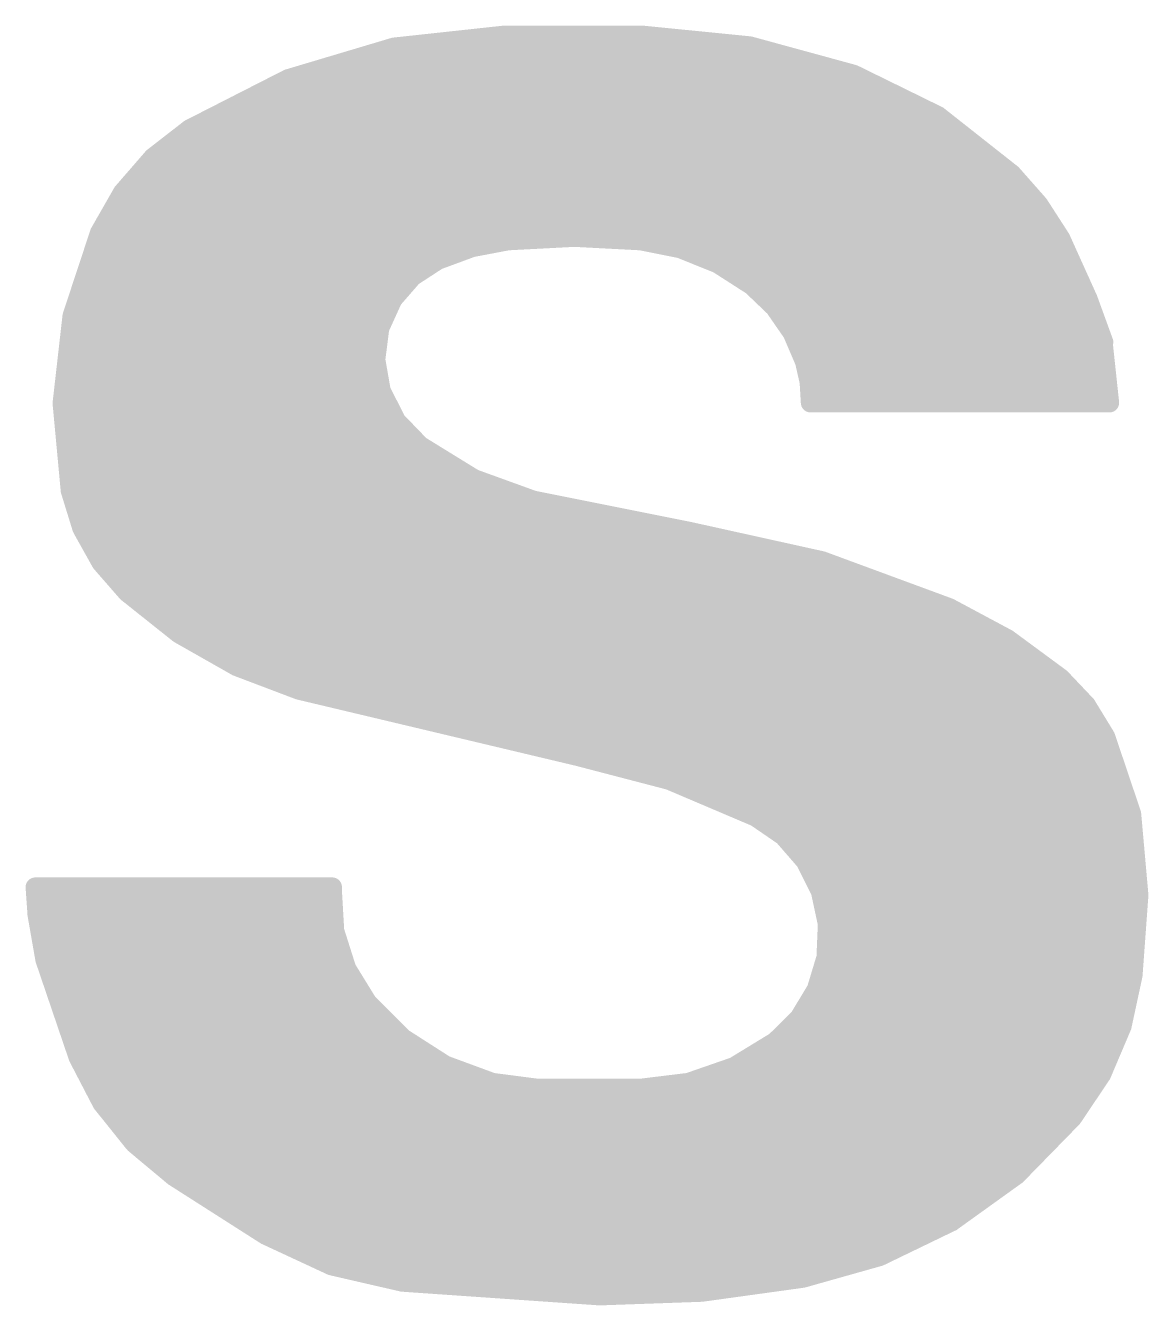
# Model space of a CAD drawing. Extents: x -20 to 87, y -15 to 38.
# Drawn here: x 7.518 to 8.979, y 2.733 to 4.397 of the extents above; entities that cross this region are included whole.
import ezdxf

# ---------------------------------------------------------------- set-up
doc = ezdxf.new("R2010")
doc.units = 0
doc.layers.add('21', color=41, linetype='CONTINUOUS')

msp = doc.modelspace()

# ---------------------------------------------------------------- linework, layer by layer
at = {"layer": '21', "const_width": 0.0254}
for points in [[(8.1407, 4.384), (7.9977, 4.3685)], [(8.321, 4.384), (8.1407, 4.384)], [(8.4603, 4.3701), (8.321, 4.384)], [(7.9977, 4.3685), (7.8599, 4.3274)], [(8.0003, 4.3688), (8.465, 4.3688)], [(8.5954, 4.3332), (8.4603, 4.3701)], [(7.9134, 4.3434), (8.558, 4.3434)], [(8.7051, 4.2794), (8.5954, 4.3332)], [(7.8599, 4.3274), (7.7318, 4.2621)], [(7.8414, 4.318), (8.6264, 4.318)], [(7.7916, 4.2926), (8.6782, 4.2926)], [(7.7418, 4.2672), (8.7206, 4.2672)], [(8.8011, 4.2037), (8.7051, 4.2794)], [(7.7318, 4.2621), (7.6843, 4.2252)], [(7.7057, 4.2418), (8.7528, 4.2418)], [(8.2601, 4.2393), (7.841, 4.13)], [(8.7147, 4.1072), (8.2601, 4.2393)], [(7.6843, 4.2252), (7.6448, 4.1797)], [(7.6766, 4.2164), (8.2129, 4.2164)], [(7.8765, 4.1148), (8.255, 4.2291)], [(8.1723, 4.2164), (8.3389, 4.2164)], [(8.255, 4.2291), (8.6766, 4.0945)], [(8.2948, 4.2164), (8.785, 4.2164)], [(8.836, 4.1642), (8.8011, 4.2037)], [(7.6546, 4.191), (8.1288, 4.191)], [(8.0749, 4.191), (8.4263, 4.191)], [(8.3743, 4.191), (8.8123, 4.191)], [(7.6448, 4.1797), (7.6149, 4.1275)], [(7.6367, 4.1656), (8.0447, 4.1656)], [(7.9775, 4.1656), (8.5137, 4.1656)], [(8.4539, 4.1656), (8.8347, 4.1656)], [(8.8646, 4.1199), (8.836, 4.1642)], [(7.6222, 4.1402), (7.9606, 4.1402)], [(7.8801, 4.1402), (8.6011, 4.1402)], [(8.5335, 4.1402), (8.8515, 4.1402)], [(7.6149, 4.1275), (7.5791, 4.0192)], [(7.6107, 4.1148), (7.8765, 4.1148)], [(7.841, 4.13), (7.8943, 3.8252)], [(7.8437, 4.1148), (8.1326, 4.1148)], [(7.9248, 3.8405), (7.8765, 4.1148)], [(8.099, 4.1084), (8.1458, 4.1173)], [(8.1458, 4.1173), (8.2322, 4.1218)], [(8.2322, 4.1218), (8.3185, 4.1173)], [(8.3185, 4.1173), (8.3701, 4.107)], [(8.331, 4.1148), (8.6885, 4.1148)], [(8.613, 4.1148), (8.8669, 4.1148)], [(8.9002, 4.0411), (8.8646, 4.1199)], [(8.0543, 4.0919), (8.099, 4.1084)], [(8.3701, 4.107), (8.419, 4.0873)], [(8.9205, 3.9776), (8.7147, 4.1072)], [(7.6023, 4.0894), (7.881, 4.0894)], [(7.8481, 4.0894), (8.0505, 4.0894)], [(8.0216, 4.0706), (8.0543, 4.0919)], [(8.4138, 4.0894), (8.743, 4.0894)], [(8.419, 4.0873), (8.4633, 4.0589)], [(8.6766, 4.0945), (8.8722, 3.9497)], [(8.6835, 4.0894), (8.8784, 4.0894)], [(7.5939, 4.064), (7.8854, 4.064)], [(7.8525, 4.064), (8.0158, 4.064)], [(7.9959, 4.0411), (8.0216, 4.0706)], [(8.4553, 4.064), (8.7833, 4.064)], [(8.7178, 4.064), (8.8899, 4.064)], [(8.4633, 4.0589), (8.4927, 4.0308)], [(7.5855, 4.0386), (7.8899, 4.0386)], [(7.857, 4.0386), (7.9948, 4.0386)], [(7.9788, 4.0035), (7.9959, 4.0411)], [(8.4845, 4.0386), (8.8236, 4.0386)], [(8.4927, 4.0308), (8.5159, 3.9973)], [(8.7521, 4.0386), (8.9011, 4.0386)], [(8.9205, 3.9853), (8.9002, 4.0411)], [(7.5791, 4.0192), (7.5662, 3.9058)], [(7.5784, 4.0132), (7.8944, 4.0132)], [(7.8614, 4.0132), (7.9832, 4.0132)], [(7.9736, 3.9625), (7.9788, 4.0035)], [(8.5048, 4.0132), (8.864, 4.0132)], [(8.5159, 3.9973), (8.5319, 3.9599)], [(8.7864, 4.0132), (8.9104, 4.0132)], [(7.5755, 3.9878), (7.8989, 3.9878)], [(7.8659, 3.9878), (7.9768, 3.9878)], [(8.5199, 3.9878), (8.9043, 3.9878)], [(8.8207, 3.9878), (8.9196, 3.9878)], [(8.8722, 3.9497), (8.9205, 3.9853)], [(8.9281, 3.9065), (8.9205, 3.9776)], [(7.5727, 3.9624), (7.9033, 3.9624)], [(7.8703, 3.9624), (7.9736, 3.9624)], [(7.9807, 3.9218), (7.9736, 3.9625)], [(8.5308, 3.9624), (8.9221, 3.9624)], [(8.5319, 3.9599), (8.5379, 3.9335)], [(8.855, 3.9624), (8.8894, 3.9624)], [(7.5698, 3.937), (7.9078, 3.937)], [(7.8747, 3.937), (7.978, 3.937)], [(8.5371, 3.937), (8.9248, 3.937)], [(8.5379, 3.9335), (8.5395, 3.9065)], [(8.0008, 3.8824), (7.9807, 3.9218)], [(7.5662, 3.9058), (7.5768, 3.7922)], [(7.5669, 3.9116), (7.9123, 3.9116)], [(7.8792, 3.9116), (7.9859, 3.9116)], [(8.5392, 3.9116), (8.9276, 3.9116)], [(8.5395, 3.9065), (8.9281, 3.9065)], [(7.568, 3.8862), (7.9168, 3.8862)], [(7.8836, 3.8862), (7.9989, 3.8862)], [(8.0315, 3.8506), (8.0008, 3.8824)], [(7.5704, 3.8608), (7.9212, 3.8608)], [(7.8881, 3.8608), (8.0217, 3.8608)], [(8.1015, 3.8075), (8.0315, 3.8506)], [(7.5728, 3.8354), (7.9336, 3.8354)], [(7.8925, 3.8354), (8.0562, 3.8354)], [(8.7503, 3.3604), (7.9248, 3.8405)], [(7.8943, 3.8252), (8.3337, 3.5636)], [(7.5751, 3.81), (7.9772, 3.81)], [(7.9198, 3.81), (8.0974, 3.81)], [(8.1788, 3.7795), (8.1015, 3.8075)], [(7.5768, 3.7922), (7.5919, 3.7433)], [(7.5792, 3.7846), (8.0209, 3.7846)], [(7.9625, 3.7846), (8.1647, 3.7846)], [(8.382, 3.7389), (8.1788, 3.7795)], [(7.587, 3.7592), (8.0646, 3.7592)], [(8.0052, 3.7592), (8.2804, 3.7592)], [(7.5919, 3.7433), (7.6169, 3.6986)], [(7.5972, 3.7338), (8.1083, 3.7338)], [(8.0478, 3.7338), (8.4051, 3.7338)], [(8.5543, 3.7008), (8.382, 3.7389)], [(7.6114, 3.7084), (8.1519, 3.7084)], [(7.6169, 3.6986), (7.6505, 3.6601)], [(8.0905, 3.7084), (8.5198, 3.7084)], [(8.7198, 3.6398), (8.5543, 3.7008)], [(7.6305, 3.683), (8.1956, 3.683)], [(8.1331, 3.683), (8.6025, 3.683)], [(7.6505, 3.6601), (7.7181, 3.6063)], [(7.6536, 3.6576), (8.2393, 3.6576)], [(8.1758, 3.6576), (8.6715, 3.6576)], [(7.6856, 3.6322), (8.283, 3.6322)], [(8.2185, 3.6322), (8.734, 3.6322)], [(8.7955, 3.5993), (8.7198, 3.6398)], [(7.7175, 3.6068), (8.3266, 3.6068)], [(7.7181, 3.6063), (7.7932, 3.5637)], [(8.2611, 3.6068), (8.7814, 3.6068)], [(8.8646, 3.5484), (8.7955, 3.5993)], [(7.762, 3.5814), (8.3703, 3.5814)], [(8.3038, 3.5814), (8.8198, 3.5814)], [(7.7932, 3.5637), (7.874, 3.5331)], [(7.8135, 3.556), (8.414, 3.556)], [(8.3337, 3.5636), (8.7579, 3.3325)], [(8.3476, 3.556), (8.8543, 3.556)], [(8.8978, 3.5134), (8.8646, 3.5484)], [(7.874, 3.5331), (8.2372, 3.4468)], [(7.8845, 3.5306), (8.4577, 3.5306)], [(8.3943, 3.5306), (8.8815, 3.5306)], [(7.9914, 3.5052), (8.5013, 3.5052)], [(8.4409, 3.5052), (8.9028, 3.5052)], [(8.923, 3.4722), (8.8978, 3.5134)], [(8.0983, 3.4798), (8.545, 3.4798)], [(8.4875, 3.4798), (8.9184, 3.4798)], [(8.9568, 3.3719), (8.923, 3.4722)], [(8.2052, 3.4544), (8.5887, 3.4544)], [(8.5341, 3.4544), (8.929, 3.4544)], [(8.2372, 3.4468), (8.3557, 3.4159)], [(8.3054, 3.429), (8.6323, 3.429)], [(8.3557, 3.4159), (8.4684, 3.368)], [(8.5808, 3.429), (8.9375, 3.429)], [(8.3846, 3.4036), (8.676, 3.4036)], [(8.6274, 3.4036), (8.9461, 3.4036)], [(8.4444, 3.3782), (8.7197, 3.3782)], [(8.4684, 3.368), (8.5044, 3.3433)], [(8.674, 3.3782), (8.9546, 3.3782)], [(8.9662, 3.2664), (8.9568, 3.3719)], [(8.4906, 3.3528), (8.7541, 3.3528)], [(8.7206, 3.3528), (8.9585, 3.3528)], [(8.7681, 3.3249), (8.7503, 3.3604)], [(8.5044, 3.3433), (8.533, 3.3104)], [(8.7579, 3.3325), (8.6487, 3.0074)], [(8.5183, 3.3274), (8.7668, 3.3274)], [(8.6563, 2.9921), (8.7681, 3.3249)], [(8.7562, 3.3274), (8.9608, 3.3274)], [(8.533, 3.3104), (8.5525, 3.2714)], [(8.5372, 3.302), (8.7604, 3.302)], [(8.7477, 3.302), (8.963, 3.302)], [(7.5311, 3.2766), (7.5336, 3.241)], [(8.255, 2.9185), (7.5311, 3.2766)], [(7.9172, 3.2766), (7.5311, 3.2766)], [(7.5311, 3.2766), (8.2448, 2.9007)], [(7.9172, 3.2715), (7.9172, 3.2766)], [(7.9202, 3.2199), (7.9172, 3.2715)], [(8.5499, 3.2766), (8.7519, 3.2766)], [(8.5525, 3.2714), (8.5616, 3.2288)], [(8.7391, 3.2766), (8.9653, 3.2766)], [(8.9586, 3.1623), (8.9662, 3.2664)], [(7.5329, 3.2512), (7.5824, 3.2512)], [(7.5793, 3.2512), (7.9184, 3.2512)], [(8.5569, 3.2512), (8.7433, 3.2512)], [(8.7306, 3.2512), (8.9651, 3.2512)], [(7.5336, 3.241), (7.5438, 3.1826)], [(7.5363, 3.2258), (7.6338, 3.2258)], [(7.6276, 3.2258), (7.9199, 3.2258)], [(7.9358, 3.1707), (7.9202, 3.2199)], [(8.5616, 3.2288), (8.5598, 3.1852)], [(8.5615, 3.2258), (8.7348, 3.2258)], [(8.7221, 3.2258), (8.9632, 3.2258)], [(7.5407, 3.2004), (7.6851, 3.2004)], [(7.6758, 3.2004), (7.9264, 3.2004)], [(8.5604, 3.2004), (8.7263, 3.2004)], [(8.7135, 3.2004), (8.9614, 3.2004)], [(7.5438, 3.1826), (7.587, 3.0556)], [(8.5598, 3.1852), (8.5472, 3.1436)], [(7.5464, 3.175), (7.7365, 3.175)], [(7.724, 3.175), (7.9344, 3.175)], [(7.9629, 3.1267), (7.9358, 3.1707)], [(8.5567, 3.175), (8.7177, 3.175)], [(8.705, 3.175), (8.9595, 3.175)], [(7.555, 3.1496), (7.7878, 3.1496)], [(7.7722, 3.1496), (7.9488, 3.1496)], [(8.549, 3.1496), (8.7092, 3.1496)], [(8.6965, 3.1496), (8.9559, 3.1496)], [(8.9443, 3.0959), (8.9586, 3.1623)], [(8.5472, 3.1436), (8.5247, 3.1064)], [(7.5637, 3.1242), (7.8392, 3.1242)], [(7.8205, 3.1242), (7.9654, 3.1242)], [(8.0091, 3.0804), (7.9629, 3.1267)], [(8.5355, 3.1242), (8.7007, 3.1242)], [(8.6879, 3.1242), (8.9504, 3.1242)], [(7.5723, 3.0988), (7.8905, 3.0988)], [(7.8687, 3.0988), (7.9908, 3.0988)], [(8.5247, 3.1064), (8.4938, 3.0759)], [(8.517, 3.0988), (8.6921, 3.0988)], [(8.6794, 3.0988), (8.9449, 3.0988)], [(8.9177, 3.0333), (8.9443, 3.0959)], [(7.5809, 3.0734), (7.9419, 3.0734)], [(7.9169, 3.0734), (8.0201, 3.0734)], [(8.0641, 3.0452), (8.0091, 3.0804)], [(8.4938, 3.0759), (8.4402, 3.0432)], [(8.4897, 3.0734), (8.6836, 3.0734)], [(8.6709, 3.0734), (8.9348, 3.0734)], [(7.587, 3.0556), (7.6179, 2.9961)], [(7.5909, 3.048), (7.9932, 3.048)], [(7.9651, 3.048), (8.0598, 3.048)], [(8.1255, 3.0226), (8.0641, 3.0452)], [(8.4402, 3.0432), (8.3808, 3.0226)], [(8.448, 3.048), (8.6751, 3.048)], [(8.6623, 3.048), (8.924, 3.048)], [(8.8798, 2.9769), (8.9177, 3.0333)], [(7.6041, 3.0226), (8.0446, 3.0226)], [(8.0134, 3.0226), (8.1255, 3.0226)], [(8.1839, 3.015), (8.1255, 3.0226)], [(8.3808, 3.0226), (8.3185, 3.015)], [(8.3807, 3.0226), (8.6665, 3.0226)], [(8.6538, 3.0226), (8.9105, 3.0226)], [(8.3185, 3.015), (8.1839, 3.015)], [(8.6487, 3.0074), (8.255, 2.9185)], [(7.6173, 2.9972), (8.0959, 2.9972)], [(7.6179, 2.9961), (7.6599, 2.9437)], [(8.0616, 2.9972), (8.658, 2.9972)], [(8.2448, 2.9007), (8.6563, 2.9921)], [(8.6035, 2.9972), (8.8934, 2.9972)], [(7.6374, 2.9718), (8.1473, 2.9718)], [(8.1098, 2.9718), (8.5649, 2.9718)], [(8.491, 2.9718), (8.8748, 2.9718)], [(8.8072, 2.9026), (8.8798, 2.9769)], [(7.6578, 2.9464), (8.1986, 2.9464)], [(7.6599, 2.9437), (7.7114, 2.9007)], [(8.158, 2.9464), (8.4505, 2.9464)], [(8.3786, 2.9464), (8.85, 2.9464)], [(7.6871, 2.921), (8.2499, 2.921)], [(8.2063, 2.921), (8.3362, 2.921)], [(8.2661, 2.921), (8.8252, 2.921)], [(7.7114, 2.9007), (7.8308, 2.8245)], [(8.7228, 2.842), (8.8072, 2.9026)], [(7.7194, 2.8956), (8.7975, 2.8956)], [(7.7592, 2.8702), (8.7621, 2.8702)], [(7.799, 2.8448), (8.7268, 2.8448)], [(8.6293, 2.7968), (8.7228, 2.842)], [(7.8308, 2.8245), (7.9165, 2.7847)], [(7.8418, 2.8194), (8.676, 2.8194)], [(7.8965, 2.794), (8.6192, 2.794)], [(7.9165, 2.7847), (8.0086, 2.7635)], [(8.5293, 2.7686), (8.6293, 2.7968)], [(7.9865, 2.7686), (8.5293, 2.7686)], [(8.3978, 2.7504), (8.5293, 2.7686)], [(8.0086, 2.7635), (8.2652, 2.7457)], [(8.2652, 2.7457), (8.3978, 2.7504)]]:
    msp.add_lwpolyline(points, dxfattribs=at)
at = {"layer": '21', "const_width": 0.0127}
for points in [[(8.1407, 4.3904, 1), (8.1407, 4.3777)], [(8.1414, 4.3777, 1), (8.14, 4.3903)], [(8.3216, 4.3903, 1), (8.3204, 4.3777)], [(8.321, 4.3777, 1), (8.321, 4.3904)], [(7.997, 4.3748, 1), (7.9984, 4.3622)], [(8.0003, 4.3752, 1), (8.0003, 4.3624)], [(7.9995, 4.3624, 1), (7.9959, 4.3746)], [(8.462, 4.3762, 1), (8.4586, 4.3639)], [(8.4597, 4.3638, 1), (8.461, 4.3764)], [(8.465, 4.3624, 1), (8.465, 4.3752)], [(7.9134, 4.3498, 1), (7.9134, 4.337)], [(8.558, 4.337, 1), (8.558, 4.3498)], [(8.5982, 4.3389, 1), (8.5926, 4.3275)], [(8.5937, 4.3271, 1), (8.5971, 4.3393)], [(7.8414, 4.3244, 1), (7.8414, 4.3117)], [(7.8581, 4.3335, 1), (7.8617, 4.3214)], [(7.8628, 4.3218, 1), (7.857, 4.3331)], [(8.6264, 4.3117, 1), (8.6264, 4.3244)], [(7.7916, 4.299, 1), (7.7916, 4.2862)], [(8.6782, 4.2862, 1), (8.6782, 4.299)], [(7.7418, 4.2736, 1), (7.7418, 4.2608)], [(8.7091, 4.2844, 1), (8.7012, 4.2744)], [(8.7023, 4.2737, 1), (8.7079, 4.2851)], [(8.7206, 4.2608, 1), (8.7206, 4.2736)], [(7.7289, 4.2678, 1), (7.7347, 4.2564)], [(7.7357, 4.2571, 1), (7.7279, 4.2671)], [(7.7057, 4.2482, 1), (7.7057, 4.2355)], [(8.2619, 4.2454, 1), (8.2583, 4.2332)], [(8.2617, 4.2332, 1), (8.2585, 4.2454)], [(8.7528, 4.2355, 1), (8.7528, 4.2482)], [(7.6766, 4.2228, 1), (7.6766, 4.21)], [(7.6804, 4.2302, 1), (7.6882, 4.2202)], [(7.6891, 4.221, 1), (7.6795, 4.2293)], [(8.1723, 4.2228, 1), (8.1723, 4.21)], [(8.2129, 4.21, 1), (8.2129, 4.2228)], [(8.2569, 4.2351, 1), (8.2531, 4.2231)], [(8.2568, 4.223, 1), (8.2532, 4.2352)], [(8.2948, 4.2228, 1), (8.2948, 4.21)], [(8.3389, 4.21, 1), (8.3389, 4.2228)], [(8.785, 4.21, 1), (8.785, 4.2228)], [(8.8059, 4.2079, 1), (8.7963, 4.1995)], [(8.7972, 4.1987, 1), (8.805, 4.2087)], [(7.6546, 4.1974, 1), (7.6546, 4.1846)], [(8.0749, 4.1974, 1), (8.0749, 4.1846)], [(8.1288, 4.1846, 1), (8.1288, 4.1974)], [(8.3743, 4.1974, 1), (8.3743, 4.1846)], [(8.4263, 4.1846, 1), (8.4263, 4.1974)], [(8.8123, 4.1846, 1), (8.8123, 4.1974)], [(7.6367, 4.172, 1), (7.6367, 4.1593)], [(7.64, 4.1839, 1), (7.6496, 4.1756)], [(7.6503, 4.1766, 1), (7.6393, 4.1829)], [(7.9775, 4.172, 1), (7.9775, 4.1593)], [(8.0447, 4.1593, 1), (8.0447, 4.172)], [(8.4539, 4.172, 1), (8.4539, 4.1593)], [(8.5137, 4.1593, 1), (8.5137, 4.172)], [(8.8413, 4.1676, 1), (8.8306, 4.1607)], [(8.8347, 4.1593, 1), (8.8347, 4.172)], [(8.8312, 4.16, 1), (8.8407, 4.1684)], [(7.6222, 4.1466, 1), (7.6222, 4.1338)], [(7.8473, 4.1311, 1), (7.8347, 4.1289)], [(7.8801, 4.1466, 1), (7.8801, 4.1338)], [(7.9606, 4.1338, 1), (7.9606, 4.1466)], [(8.5335, 4.1466, 1), (8.5335, 4.1338)], [(8.6011, 4.1338, 1), (8.6011, 4.1466)], [(8.8515, 4.1338, 1), (8.8515, 4.1466)], [(7.6107, 4.1212, 1), (7.6107, 4.1084)], [(7.6094, 4.1307, 1), (7.6204, 4.1243)], [(7.6209, 4.1255, 1), (7.6089, 4.1295)], [(7.8394, 4.1361, 1), (7.8426, 4.1239)], [(7.8437, 4.1212, 1), (7.8437, 4.1084)], [(7.8828, 4.1159, 1), (7.8702, 4.1137)], [(7.8747, 4.1209, 1), (7.8783, 4.1087)], [(7.8765, 4.1084, 1), (7.8765, 4.1212)], [(8.1326, 4.1084, 1), (8.1326, 4.1212)], [(8.1455, 4.1236, 1), (8.1461, 4.111)], [(8.147, 4.1111, 1), (8.1446, 4.1235)], [(8.2325, 4.1281, 1), (8.2318, 4.1154)], [(8.2325, 4.1154, 1), (8.2318, 4.1281)], [(8.3197, 4.1235, 1), (8.3173, 4.1111)], [(8.3182, 4.111, 1), (8.3188, 4.1236)], [(8.331, 4.1212, 1), (8.331, 4.1084)], [(8.613, 4.1212, 1), (8.613, 4.1084)], [(8.6885, 4.1084, 1), (8.6885, 4.1212)], [(8.8704, 4.1225, 1), (8.8588, 4.1173)], [(8.8593, 4.1165, 1), (8.8699, 4.1233)], [(8.8669, 4.1084, 1), (8.8669, 4.1212)], [(8.0978, 4.1147, 1), (8.1002, 4.1022)], [(8.1012, 4.1025, 1), (8.0968, 4.1144)], [(8.3725, 4.1129, 1), (8.3678, 4.1011)], [(8.3689, 4.1008, 1), (8.3714, 4.1132)], [(8.7181, 4.1126, 1), (8.7113, 4.1018)], [(8.7129, 4.1011, 1), (8.7165, 4.1133)], [(7.6023, 4.0958, 1), (7.6023, 4.0831)], [(7.8481, 4.0958, 1), (7.8481, 4.0831)], [(7.881, 4.0831, 1), (7.881, 4.0958)], [(8.0521, 4.0979, 1), (8.0565, 4.0859)], [(8.0505, 4.0831, 1), (8.0505, 4.0958)], [(8.0578, 4.0866, 1), (8.0508, 4.0972)], [(8.4138, 4.0958, 1), (8.4138, 4.0831)], [(8.4224, 4.0927, 1), (8.4155, 4.082)], [(8.4166, 4.0814, 1), (8.4213, 4.0932)], [(8.6804, 4.0996, 1), (8.6728, 4.0894)], [(8.6747, 4.0885, 1), (8.6785, 4.1005)], [(8.6835, 4.0958, 1), (8.6835, 4.0831)], [(8.743, 4.0831, 1), (8.743, 4.0958)], [(8.8784, 4.0831, 1), (8.8784, 4.0958)], [(7.5939, 4.0704, 1), (7.5939, 4.0576)], [(7.8525, 4.0704, 1), (7.8525, 4.0576)], [(7.8854, 4.0576, 1), (7.8854, 4.0704)], [(8.0181, 4.0759, 1), (8.025, 4.0653)], [(8.0158, 4.0576, 1), (8.0158, 4.0704)], [(8.0263, 4.0664, 1), (8.0168, 4.0747)], [(8.4553, 4.0704, 1), (8.4553, 4.0576)], [(8.7178, 4.0704, 1), (8.7178, 4.0576)], [(8.7833, 4.0576, 1), (8.7833, 4.0704)], [(8.8899, 4.0576, 1), (8.8899, 4.0704)], [(8.4677, 4.0635, 1), (8.4589, 4.0543)], [(8.4599, 4.0536, 1), (8.4667, 4.0642)], [(7.5855, 4.045, 1), (7.5855, 4.0323)], [(7.857, 4.045, 1), (7.857, 4.0323)], [(7.8899, 4.0323, 1), (7.8899, 4.045)], [(7.9911, 4.0453, 1), (8.0007, 4.0369)], [(8.0017, 4.0385, 1), (7.9901, 4.0437)], [(7.9948, 4.0323, 1), (7.9948, 4.045)], [(8.4845, 4.045, 1), (8.4845, 4.0323)], [(8.4979, 4.0344, 1), (8.4875, 4.0271)], [(8.7521, 4.045, 1), (8.7521, 4.0323)], [(8.8236, 4.0323, 1), (8.8236, 4.045)], [(8.9062, 4.0433, 1), (8.8942, 4.0389)], [(8.8944, 4.0385, 1), (8.906, 4.0437)], [(8.9011, 4.0323, 1), (8.9011, 4.045)], [(7.5854, 4.0184, 1), (7.5728, 4.0199)], [(7.5731, 4.0212, 1), (7.5851, 4.0172)], [(8.4883, 4.0262, 1), (8.4971, 4.0353)], [(7.5784, 4.0196, 1), (7.5784, 4.0069)], [(7.8614, 4.0196, 1), (7.8614, 4.0069)], [(7.8944, 4.0069, 1), (7.8944, 4.0196)], [(7.9851, 4.0027, 1), (7.9725, 4.0043)], [(7.973, 4.0061, 1), (7.9846, 4.0009)], [(7.9832, 4.0069, 1), (7.9832, 4.0196)], [(8.5048, 4.0196, 1), (8.5048, 4.0069)], [(8.5217, 3.9998, 1), (8.51, 3.9948)], [(8.7864, 4.0196, 1), (8.7864, 4.0069)], [(8.864, 4.0069, 1), (8.864, 4.0196)], [(8.9104, 4.0069, 1), (8.9104, 4.0196)], [(7.5755, 3.9941, 1), (7.5755, 3.9815)], [(7.8659, 3.9941, 1), (7.8659, 3.9815)], [(7.8989, 3.9815, 1), (7.8989, 3.9941)], [(7.9768, 3.9815, 1), (7.9768, 3.9941)], [(8.5106, 3.9937, 1), (8.5211, 4.0009)], [(8.5199, 3.9941, 1), (8.5199, 3.9815)], [(8.8207, 3.9941, 1), (8.8207, 3.9815)], [(8.9043, 3.9815, 1), (8.9043, 3.9941)], [(8.9145, 3.9831, 1), (8.9265, 3.9875)], [(8.9243, 3.9802, 1), (8.9167, 3.9904)], [(8.9196, 3.9815, 1), (8.9196, 3.9941)], [(8.9268, 3.9783, 1), (8.9142, 3.9769)], [(8.9171, 3.9722, 1), (8.9239, 3.983)], [(7.5727, 3.9688, 1), (7.5727, 3.9561)], [(7.8703, 3.9688, 1), (7.8703, 3.9561)], [(7.9033, 3.9561, 1), (7.9033, 3.9688)], [(7.9798, 3.9636, 1), (7.9673, 3.9614)], [(7.9673, 3.9633, 1), (7.9799, 3.9617)], [(7.9736, 3.9561, 1), (7.9736, 3.9688)], [(8.5308, 3.9688, 1), (8.5308, 3.9561)], [(8.5381, 3.9613, 1), (8.5257, 3.9585)], [(8.5261, 3.9574, 1), (8.5377, 3.9624)], [(8.855, 3.9688, 1), (8.855, 3.9561)], [(8.8684, 3.9548, 1), (8.876, 3.9446)], [(8.8684, 3.9446, 1), (8.876, 3.9548)], [(8.8894, 3.9561, 1), (8.8894, 3.9688)], [(8.9221, 3.9561, 1), (8.9221, 3.9688)], [(7.5698, 3.9434, 1), (7.5698, 3.9307)], [(7.8747, 3.9434, 1), (7.8747, 3.9307)], [(7.9078, 3.9307, 1), (7.9078, 3.9434)], [(7.978, 3.9307, 1), (7.978, 3.9434)], [(8.5371, 3.9434, 1), (8.5371, 3.9307)], [(8.5442, 3.9339, 1), (8.5315, 3.9331)], [(8.9248, 3.9307, 1), (8.9248, 3.9434)], [(7.9864, 3.9247, 1), (7.975, 3.9189)], [(7.9744, 3.9207, 1), (7.987, 3.9229)], [(8.5317, 3.9321, 1), (8.5441, 3.9349)], [(7.5725, 3.9064, 1), (7.5599, 3.9052)], [(7.5599, 3.9065, 1), (7.5725, 3.9051)], [(7.5669, 3.9179, 1), (7.5669, 3.9053)], [(7.8792, 3.9179, 1), (7.8792, 3.9053)], [(7.9123, 3.9053, 1), (7.9123, 3.9179)], [(7.9859, 3.9053, 1), (7.9859, 3.9179)], [(8.5392, 3.9179, 1), (8.5392, 3.9053)], [(8.5395, 3.9129, 1), (8.5395, 3.9002)], [(8.5332, 3.9061, 1), (8.5458, 3.9069)], [(8.9218, 3.9058, 1), (8.9344, 3.9072)], [(8.9276, 3.9053, 1), (8.9276, 3.9179)], [(8.9281, 3.9002, 1), (8.9281, 3.9129)], [(7.568, 3.8925, 1), (7.568, 3.8799)], [(7.8836, 3.8925, 1), (7.8836, 3.8799)], [(7.9168, 3.8799, 1), (7.9168, 3.8925)], [(8.0054, 3.8868, 1), (7.9962, 3.878)], [(7.9989, 3.8799, 1), (7.9989, 3.8925)], [(7.9951, 3.8795, 1), (8.0065, 3.8853)], [(7.5704, 3.8672, 1), (7.5704, 3.8545)], [(7.8881, 3.8672, 1), (7.8881, 3.8545)], [(7.9212, 3.8545, 1), (7.9212, 3.8672)], [(8.0217, 3.8545, 1), (8.0217, 3.8672)], [(8.0348, 3.856, 1), (8.0282, 3.8452)], [(8.0269, 3.8462, 1), (8.0361, 3.855)], [(7.5728, 3.8418, 1), (7.5728, 3.8291)], [(7.8925, 3.8418, 1), (7.8925, 3.8291)], [(7.928, 3.846, 1), (7.9216, 3.835)], [(7.9185, 3.8394, 1), (7.9311, 3.8416)], [(7.9336, 3.8291, 1), (7.9336, 3.8418)], [(8.0562, 3.8291, 1), (8.0562, 3.8418)], [(7.8975, 3.8307, 1), (7.8911, 3.8197)], [(7.888, 3.8241, 1), (7.9006, 3.8263)], [(7.5751, 3.8163, 1), (7.5751, 3.8037)], [(7.9198, 3.8163, 1), (7.9198, 3.8037)], [(7.9772, 3.8037, 1), (7.9772, 3.8163)], [(8.1036, 3.8134, 1), (8.0993, 3.8015)], [(8.0974, 3.8037, 1), (8.0974, 3.8163)], [(8.0982, 3.8021, 1), (8.1048, 3.8129)], [(7.5829, 3.7941, 1), (7.5707, 3.7903)], [(7.5705, 3.7916, 1), (7.5831, 3.7928)], [(7.5792, 3.791, 1), (7.5792, 3.7783)], [(7.9625, 3.791, 1), (7.9625, 3.7783)], [(8.0209, 3.7783, 1), (8.0209, 3.791)], [(8.1647, 3.7783, 1), (8.1647, 3.791)], [(8.18, 3.7857, 1), (8.1776, 3.7733)], [(8.1766, 3.7735, 1), (8.181, 3.7855)], [(7.587, 3.7656, 1), (7.587, 3.7529)], [(8.0052, 3.7656, 1), (8.0052, 3.7529)], [(8.0646, 3.7529, 1), (8.0646, 3.7656)], [(8.2804, 3.7529, 1), (8.2804, 3.7656)], [(7.5975, 3.7464, 1), (7.5864, 3.7402)], [(7.5859, 3.7414, 1), (7.598, 3.7452)], [(7.5972, 3.7401, 1), (7.5972, 3.7275)], [(8.0478, 3.7401, 1), (8.0478, 3.7275)], [(8.1083, 3.7275, 1), (8.1083, 3.7401)], [(8.3834, 3.7451, 1), (8.3806, 3.7327)], [(8.3808, 3.7327, 1), (8.3832, 3.7451)], [(8.4051, 3.7275, 1), (8.4051, 3.7401)], [(7.6114, 3.7147, 1), (7.6114, 3.7021)], [(7.6216, 3.7028, 1), (7.6121, 3.6945)], [(8.0905, 3.7147, 1), (8.0905, 3.7021)], [(8.1519, 3.7021, 1), (8.1519, 3.7147)], [(8.5198, 3.7021, 1), (8.5198, 3.7147)], [(8.5564, 3.7067, 1), (8.5521, 3.6948)], [(8.5529, 3.6946, 1), (8.5556, 3.707)], [(7.6113, 3.6956, 1), (7.6224, 3.7017)], [(7.6305, 3.6894, 1), (7.6305, 3.6767)], [(8.1331, 3.6894, 1), (8.1331, 3.6767)], [(8.1956, 3.6767, 1), (8.1956, 3.6894)], [(8.6025, 3.6767, 1), (8.6025, 3.6894)], [(7.6545, 3.6651, 1), (7.6465, 3.6551)], [(7.6457, 3.6559, 1), (7.6553, 3.6643)], [(7.6536, 3.6639, 1), (7.6536, 3.6513)], [(8.1758, 3.6639, 1), (8.1758, 3.6513)], [(8.2393, 3.6513, 1), (8.2393, 3.6639)], [(8.6715, 3.6513, 1), (8.6715, 3.6639)], [(7.6856, 3.6385, 1), (7.6856, 3.6259)], [(8.2185, 3.6385, 1), (8.2185, 3.6259)], [(8.283, 3.6259, 1), (8.283, 3.6385)], [(8.7228, 3.6454, 1), (8.7168, 3.6342)], [(8.7176, 3.6338, 1), (8.722, 3.6458)], [(8.734, 3.6259, 1), (8.734, 3.6385)], [(7.7175, 3.6132, 1), (7.7175, 3.6005)], [(7.7212, 3.6119, 1), (7.715, 3.6008)], [(7.7142, 3.6014, 1), (7.7221, 3.6113)], [(8.2611, 3.6132, 1), (8.2611, 3.6005)], [(8.3266, 3.6005, 1), (8.3266, 3.6132)], [(8.7814, 3.6005, 1), (8.7814, 3.6132)], [(8.7992, 3.6044, 1), (8.7917, 3.5942)], [(8.7925, 3.5937, 1), (8.7985, 3.6049)], [(7.762, 3.5878, 1), (7.762, 3.5751)], [(8.3038, 3.5878, 1), (8.3038, 3.5751)], [(8.3703, 3.5751, 1), (8.3703, 3.5878)], [(8.8198, 3.5751, 1), (8.8198, 3.5878)], [(7.7955, 3.5696, 1), (7.791, 3.5577)], [(7.7901, 3.5581, 1), (7.7963, 3.5692)], [(7.8135, 3.5623, 1), (7.8135, 3.5497)], [(8.3367, 3.5692, 1), (8.3307, 3.558)], [(8.3305, 3.5581, 1), (8.3369, 3.5691)], [(8.3476, 3.5623, 1), (8.3476, 3.5497)], [(8.414, 3.5497, 1), (8.414, 3.5623)], [(8.8543, 3.5497, 1), (8.8543, 3.5623)], [(8.8692, 3.5528, 1), (8.86, 3.544)], [(7.8755, 3.5393, 1), (7.8725, 3.5269)], [(7.8718, 3.5272, 1), (7.8762, 3.539)], [(8.8608, 3.5433, 1), (8.8684, 3.5535)], [(7.8845, 3.537, 1), (7.8845, 3.5243)], [(8.3943, 3.537, 1), (8.3943, 3.5243)], [(8.4577, 3.5243, 1), (8.4577, 3.537)], [(8.8815, 3.5243, 1), (8.8815, 3.537)], [(7.9914, 3.5116, 1), (7.9914, 3.4989)], [(8.4409, 3.5116, 1), (8.4409, 3.4989)], [(8.5013, 3.4989, 1), (8.5013, 3.5116)], [(8.9033, 3.5167, 1), (8.8924, 3.5101)], [(8.8932, 3.509, 1), (8.9024, 3.5178)], [(8.9028, 3.4989, 1), (8.9028, 3.5116)], [(8.0983, 3.4861, 1), (8.0983, 3.4735)], [(8.4875, 3.4861, 1), (8.4875, 3.4735)], [(8.545, 3.4735, 1), (8.545, 3.4861)], [(8.929, 3.4742, 1), (8.917, 3.4702)], [(8.9176, 3.4689, 1), (8.9284, 3.4755)], [(8.9184, 3.4735, 1), (8.9184, 3.4861)], [(8.2052, 3.4607, 1), (8.2052, 3.4481)], [(8.5341, 3.4607, 1), (8.5341, 3.4481)], [(8.5887, 3.4481, 1), (8.5887, 3.4607)], [(8.929, 3.4481, 1), (8.929, 3.4607)], [(8.2388, 3.4529, 1), (8.2356, 3.4407)], [(8.2357, 3.4406, 1), (8.2387, 3.453)], [(8.3054, 3.4354, 1), (8.3054, 3.4227)], [(8.3582, 3.4217, 1), (8.3532, 3.41)], [(8.3541, 3.4097, 1), (8.3573, 3.422)], [(8.5808, 3.4354, 1), (8.5808, 3.4227)], [(8.6323, 3.4227, 1), (8.6323, 3.4354)], [(8.9375, 3.4227, 1), (8.9375, 3.4354)], [(8.3846, 3.4099, 1), (8.3846, 3.3973)], [(8.6274, 3.4099, 1), (8.6274, 3.3973)], [(8.676, 3.3973, 1), (8.676, 3.4099)], [(8.9461, 3.3973, 1), (8.9461, 3.4099)], [(8.4444, 3.3845, 1), (8.4444, 3.3719)], [(8.472, 3.3732, 1), (8.4648, 3.3628)], [(8.4659, 3.3622, 1), (8.4709, 3.3738)], [(8.674, 3.3845, 1), (8.674, 3.3719)], [(8.7197, 3.3719, 1), (8.7197, 3.3845)], [(8.9631, 3.3724, 1), (8.9505, 3.3713)], [(8.9508, 3.3698, 1), (8.9628, 3.3739)], [(8.9546, 3.3719, 1), (8.9546, 3.3845)], [(8.4906, 3.3592, 1), (8.4906, 3.3465)], [(8.7206, 3.3592, 1), (8.7206, 3.3465)], [(8.756, 3.3632, 1), (8.7446, 3.3576)], [(8.7471, 3.3549, 1), (8.7535, 3.3659)], [(8.7541, 3.3465, 1), (8.7541, 3.3592)], [(8.9585, 3.3465, 1), (8.9585, 3.3592)], [(8.5092, 3.3475, 1), (8.4996, 3.3392)], [(8.5008, 3.3381, 1), (8.508, 3.3486)], [(8.7639, 3.3305, 1), (8.7519, 3.3345)], [(8.7549, 3.3269, 1), (8.7609, 3.3381)], [(8.5183, 3.3338, 1), (8.5183, 3.3211)], [(8.7562, 3.3338, 1), (8.7562, 3.3211)], [(8.7741, 3.3229, 1), (8.7621, 3.3269)], [(8.7624, 3.3221, 1), (8.7738, 3.3277)], [(8.7668, 3.3211, 1), (8.7668, 3.3338)], [(8.9608, 3.3211, 1), (8.9608, 3.3338)], [(8.5387, 3.3133, 1), (8.5273, 3.3076)], [(8.5282, 3.3063, 1), (8.5378, 3.3146)], [(8.5372, 3.3083, 1), (8.5372, 3.2957)], [(8.7477, 3.3083, 1), (8.7477, 3.2957)], [(8.7604, 3.2957, 1), (8.7604, 3.3083)], [(8.963, 3.2957, 1), (8.963, 3.3083)], [(7.5374, 3.277, 1), (7.5248, 3.2762)], [(7.5339, 3.2823, 1), (7.5283, 3.2709)], [(7.5311, 3.283, 1), (7.5311, 3.2703)], [(7.5341, 3.2822, 1), (7.5281, 3.271)], [(7.9236, 3.2766, 1), (7.9108, 3.2766)], [(7.9108, 3.2715, 1), (7.9236, 3.2715)], [(7.9235, 3.2719, 1), (7.9109, 3.2711)], [(7.9172, 3.2703, 1), (7.9172, 3.283)], [(8.5499, 3.283, 1), (8.5499, 3.2703)], [(8.5587, 3.2728, 1), (8.5463, 3.2701)], [(8.5468, 3.2686, 1), (8.5582, 3.2743)], [(8.7391, 3.283, 1), (8.7391, 3.2703)], [(8.7519, 3.2703, 1), (8.7519, 3.283)], [(8.9725, 3.2659, 1), (8.9599, 3.2669)], [(8.9653, 3.2703, 1), (8.9653, 3.283)], [(7.5329, 3.2576, 1), (7.5329, 3.2449)], [(7.5793, 3.2576, 1), (7.5793, 3.2449)], [(7.5824, 3.2449, 1), (7.5824, 3.2576)], [(7.9184, 3.2449, 1), (7.9184, 3.2576)], [(8.5569, 3.2576, 1), (8.5569, 3.2449)], [(8.7306, 3.2576, 1), (8.7306, 3.2449)], [(8.7433, 3.2449, 1), (8.7433, 3.2576)], [(8.9599, 3.2658, 1), (8.9725, 3.267)], [(8.9651, 3.2449, 1), (8.9651, 3.2576)], [(7.5399, 3.2421, 1), (7.5273, 3.2399)], [(7.5273, 3.2406, 1), (7.5399, 3.2414)], [(7.5363, 3.2321, 1), (7.5363, 3.2195)], [(7.6276, 3.2321, 1), (7.6276, 3.2195)], [(7.6338, 3.2195, 1), (7.6338, 3.2321)], [(7.9263, 3.2218, 1), (7.9142, 3.218)], [(7.9199, 3.2195, 1), (7.9199, 3.2321)], [(8.5615, 3.2321, 1), (8.5615, 3.2195)], [(8.568, 3.2285, 1), (8.5553, 3.229)], [(8.5554, 3.2275, 1), (8.5679, 3.2301)], [(8.7221, 3.2321, 1), (8.7221, 3.2195)], [(8.7348, 3.2195, 1), (8.7348, 3.2321)], [(8.9632, 3.2195, 1), (8.9632, 3.2321)], [(7.5407, 3.2067, 1), (7.5407, 3.1941)], [(7.6758, 3.2067, 1), (7.6758, 3.1941)], [(7.6851, 3.1941, 1), (7.6851, 3.2067)], [(7.9139, 3.2196, 1), (7.9266, 3.2203)], [(7.9264, 3.1941, 1), (7.9264, 3.2067)], [(8.5604, 3.2067, 1), (8.5604, 3.1941)], [(8.7135, 3.2067, 1), (8.7135, 3.1941)], [(8.7263, 3.1941, 1), (8.7263, 3.2067)], [(8.9614, 3.1941, 1), (8.9614, 3.2067)], [(7.5498, 3.1846, 1), (7.5378, 3.1806)], [(8.5659, 3.1834, 1), (8.5537, 3.187)], [(7.5375, 3.1815, 1), (7.5501, 3.1837)], [(7.5464, 3.1814, 1), (7.5464, 3.1687)], [(7.724, 3.1814, 1), (7.724, 3.1687)], [(7.7365, 3.1687, 1), (7.7365, 3.1814)], [(7.9412, 3.174, 1), (7.9304, 3.1673)], [(7.9297, 3.1688, 1), (7.9418, 3.1726)], [(7.9344, 3.1687, 1), (7.9344, 3.1814)], [(8.5567, 3.1814, 1), (8.5567, 3.1687)], [(8.5535, 3.1855, 1), (8.5661, 3.1849)], [(8.705, 3.1814, 1), (8.705, 3.1687)], [(8.7177, 3.1687, 1), (8.7177, 3.1814)], [(8.9595, 3.1687, 1), (8.9595, 3.1814)], [(7.555, 3.1559, 1), (7.555, 3.1433)], [(7.7722, 3.1559, 1), (7.7722, 3.1433)], [(7.7878, 3.1433, 1), (7.7878, 3.1559)], [(7.9488, 3.1433, 1), (7.9488, 3.1559)], [(8.549, 3.1559, 1), (8.549, 3.1433)], [(8.6965, 3.1559, 1), (8.6965, 3.1433)], [(8.7092, 3.1433, 1), (8.7092, 3.1559)], [(8.9523, 3.1628, 1), (8.9649, 3.1618)], [(8.9648, 3.161, 1), (8.9524, 3.1636)], [(8.9559, 3.1433, 1), (8.9559, 3.1559)], [(8.5411, 3.1455, 1), (8.5533, 3.1418)], [(8.5526, 3.1403, 1), (8.5418, 3.1469)], [(7.5637, 3.1305, 1), (7.5637, 3.1179)], [(7.8205, 3.1305, 1), (7.8205, 3.1179)], [(7.8392, 3.1179, 1), (7.8392, 3.1305)], [(7.9674, 3.1312, 1), (7.9584, 3.1222)], [(7.9575, 3.1234, 1), (7.9683, 3.13)], [(7.9654, 3.1179, 1), (7.9654, 3.1305)], [(8.5355, 3.1305, 1), (8.5355, 3.1179)], [(8.6879, 3.1305, 1), (8.6879, 3.1179)], [(8.7007, 3.1179, 1), (8.7007, 3.1305)], [(8.9504, 3.1179, 1), (8.9504, 3.1305)], [(7.5723, 3.1052, 1), (7.5723, 3.0925)], [(7.8687, 3.1052, 1), (7.8687, 3.0925)], [(7.8905, 3.0925, 1), (7.8905, 3.1052)], [(7.9908, 3.0925, 1), (7.9908, 3.1052)], [(8.517, 3.1052, 1), (8.517, 3.0925)], [(8.5193, 3.1097, 1), (8.5302, 3.1031)], [(8.5292, 3.1019, 1), (8.5203, 3.1109)], [(8.6794, 3.1052, 1), (8.6794, 3.0925)], [(8.6921, 3.0925, 1), (8.6921, 3.1052)], [(8.9449, 3.0925, 1), (8.9449, 3.1052)], [(8.9381, 3.0972, 1), (8.9505, 3.0945)], [(8.9502, 3.0934, 1), (8.9385, 3.0983)], [(7.5809, 3.0798, 1), (7.5809, 3.0671)], [(7.9169, 3.0798, 1), (7.9169, 3.0671)], [(7.9419, 3.0671, 1), (7.9419, 3.0798)], [(8.0125, 3.0858, 1), (8.0057, 3.0751)], [(8.0046, 3.076, 1), (8.0136, 3.0849)], [(8.0201, 3.0671, 1), (8.0201, 3.0798)], [(8.4897, 3.0798, 1), (8.4897, 3.0671)], [(8.4893, 3.0804, 1), (8.4983, 3.0714)], [(8.4971, 3.0705, 1), (8.4905, 3.0813)], [(8.6709, 3.0798, 1), (8.6709, 3.0671)], [(8.6836, 3.0671, 1), (8.6836, 3.0798)], [(8.9348, 3.0671, 1), (8.9348, 3.0798)], [(7.5926, 3.0585, 1), (7.5814, 3.0527)], [(7.581, 3.0536, 1), (7.593, 3.0576)], [(7.5909, 3.0543, 1), (7.5909, 3.0417)], [(7.9651, 3.0543, 1), (7.9651, 3.0417)], [(7.9932, 3.0417, 1), (7.9932, 3.0543)], [(8.0663, 3.0511, 1), (8.062, 3.0392)], [(8.0598, 3.0417, 1), (8.0598, 3.0543)], [(8.0607, 3.0398, 1), (8.0676, 3.0505)], [(8.4369, 3.0487, 1), (8.4435, 3.0378)], [(8.4422, 3.0372, 1), (8.4381, 3.0492)], [(8.448, 3.0543, 1), (8.448, 3.0417)], [(8.6623, 3.0543, 1), (8.6623, 3.0417)], [(8.6751, 3.0417, 1), (8.6751, 3.0543)], [(8.923, 3.0298, 1), (8.9125, 3.0368)], [(8.924, 3.0417, 1), (8.924, 3.0543)], [(7.6041, 3.029, 1), (7.6041, 3.0163)], [(8.0134, 3.029, 1), (8.0134, 3.0163)], [(8.0446, 3.0163, 1), (8.0446, 3.029)], [(8.1263, 3.0289, 1), (8.1247, 3.0163)], [(8.1233, 3.0166, 1), (8.1277, 3.0286)], [(8.1255, 3.0163, 1), (8.1255, 3.029)], [(8.3807, 3.029, 1), (8.3807, 3.0163)], [(8.3788, 3.0286, 1), (8.3829, 3.0166)], [(8.3816, 3.0163, 1), (8.3801, 3.0289)], [(8.6538, 3.029, 1), (8.6538, 3.0163)], [(8.6665, 3.0163, 1), (8.6665, 3.029)], [(8.9105, 3.0163, 1), (8.9105, 3.029)], [(8.9119, 3.0358, 1), (8.9236, 3.0308)], [(8.1839, 3.0213, 1), (8.1839, 3.0087)], [(8.1831, 3.0087, 1), (8.1847, 3.0213)], [(8.3177, 3.0213, 1), (8.3193, 3.0087)], [(8.3185, 3.0087, 1), (8.3185, 3.0213)], [(8.6427, 3.0094, 1), (8.6547, 3.0054)], [(8.6501, 3.0012, 1), (8.6473, 3.0136)], [(7.6173, 3.0036, 1), (7.6173, 2.9909)], [(7.6229, 3, 1), (7.613, 2.9921)], [(7.6123, 2.9931, 1), (7.6236, 2.999)], [(8.0616, 3.0036, 1), (8.0616, 2.9909)], [(8.0959, 2.9909, 1), (8.0959, 3.0036)], [(8.6035, 3.0036, 1), (8.6035, 2.9909)], [(8.6503, 2.9941, 1), (8.6623, 2.9901)], [(8.6577, 2.9859, 1), (8.6549, 2.9983)], [(8.658, 2.9909, 1), (8.658, 3.0036)], [(8.8934, 2.9909, 1), (8.8934, 3.0036)], [(7.6374, 2.9781, 1), (7.6374, 2.9655)], [(8.1098, 2.9781, 1), (8.1098, 2.9655)], [(8.1473, 2.9655, 1), (8.1473, 2.9781)], [(8.491, 2.9781, 1), (8.491, 2.9655)], [(8.5649, 2.9655, 1), (8.5649, 2.9781)], [(8.8745, 2.9804, 1), (8.8851, 2.9734)], [(8.8748, 2.9655, 1), (8.8748, 2.9781)], [(8.8843, 2.9725, 1), (8.8753, 2.9813)], [(7.6578, 2.9527, 1), (7.6578, 2.9401)], [(7.664, 2.9486, 1), (7.6559, 2.9389)], [(7.655, 2.9398, 1), (7.6649, 2.9477)], [(8.158, 2.9527, 1), (8.158, 2.9401)], [(8.1986, 2.9401, 1), (8.1986, 2.9527)], [(8.3786, 2.9527, 1), (8.3786, 2.9401)], [(8.4505, 2.9401, 1), (8.4505, 2.9527)], [(8.85, 2.9401, 1), (8.85, 2.9527)], [(7.6871, 2.9274, 1), (7.6871, 2.9147)], [(8.2063, 2.9274, 1), (8.2063, 2.9147)], [(8.2536, 2.9247, 1), (8.2564, 2.9123)], [(8.2499, 2.9147, 1), (8.2499, 2.9274)], [(8.2522, 2.9128, 1), (8.2578, 2.9242)], [(8.2661, 2.9274, 1), (8.2661, 2.9147)], [(8.3362, 2.9147, 1), (8.3362, 2.9274)], [(8.8252, 2.9147, 1), (8.8252, 2.9274)], [(7.7148, 2.9061, 1), (7.708, 2.8953)], [(7.7073, 2.8958, 1), (7.7155, 2.9056)], [(8.2434, 2.9069, 1), (8.2462, 2.8945)], [(8.2418, 2.8951, 1), (8.2478, 2.9063)], [(8.8027, 2.907, 1), (8.8117, 2.8982)], [(8.8109, 2.8974, 1), (8.8035, 2.9078)], [(7.7194, 2.9019, 1), (7.7194, 2.8893)], [(8.7975, 2.8893, 1), (8.7975, 2.9019)], [(7.7592, 2.8765, 1), (7.7592, 2.8639)], [(8.7621, 2.8639, 1), (8.7621, 2.8765)], [(7.799, 2.8512, 1), (7.799, 2.8385)], [(8.7191, 2.8471, 1), (8.7265, 2.8368)], [(8.7256, 2.8362, 1), (8.7201, 2.8477)], [(8.7268, 2.8385, 1), (8.7268, 2.8512)], [(7.8335, 2.8303, 1), (7.8281, 2.8187)], [(7.8274, 2.8191, 1), (7.8342, 2.8299)], [(7.8418, 2.8258, 1), (7.8418, 2.8131)], [(8.676, 2.8131, 1), (8.676, 2.8258)], [(7.8965, 2.8003, 1), (7.8965, 2.7877)], [(7.9179, 2.7909, 1), (7.9151, 2.7785)], [(7.9138, 2.779, 1), (7.9192, 2.7905)], [(8.6192, 2.7877, 1), (8.6192, 2.8003)], [(8.6265, 2.8026, 1), (8.632, 2.7911)], [(8.631, 2.7907, 1), (8.6275, 2.803)], [(7.9865, 2.775, 1), (7.9865, 2.7623)], [(8.5276, 2.7747, 1), (8.531, 2.7625)], [(8.5302, 2.7623, 1), (8.5284, 2.7749)], [(8.5293, 2.7623, 1), (8.5293, 2.775)], [(8.009, 2.7698, 1), (8.0082, 2.7572)], [(8.0072, 2.7573, 1), (8.01, 2.7697)], [(8.397, 2.7567, 1), (8.3987, 2.7441)], [(8.3981, 2.744, 1), (8.3976, 2.7567)], [(8.265, 2.752, 1), (8.2654, 2.7394)], [(8.2648, 2.7394, 1), (8.2656, 2.752)]]:
    msp.add_lwpolyline(points, format="xyb", dxfattribs=at)

doc.saveas('drawing.dxf')
